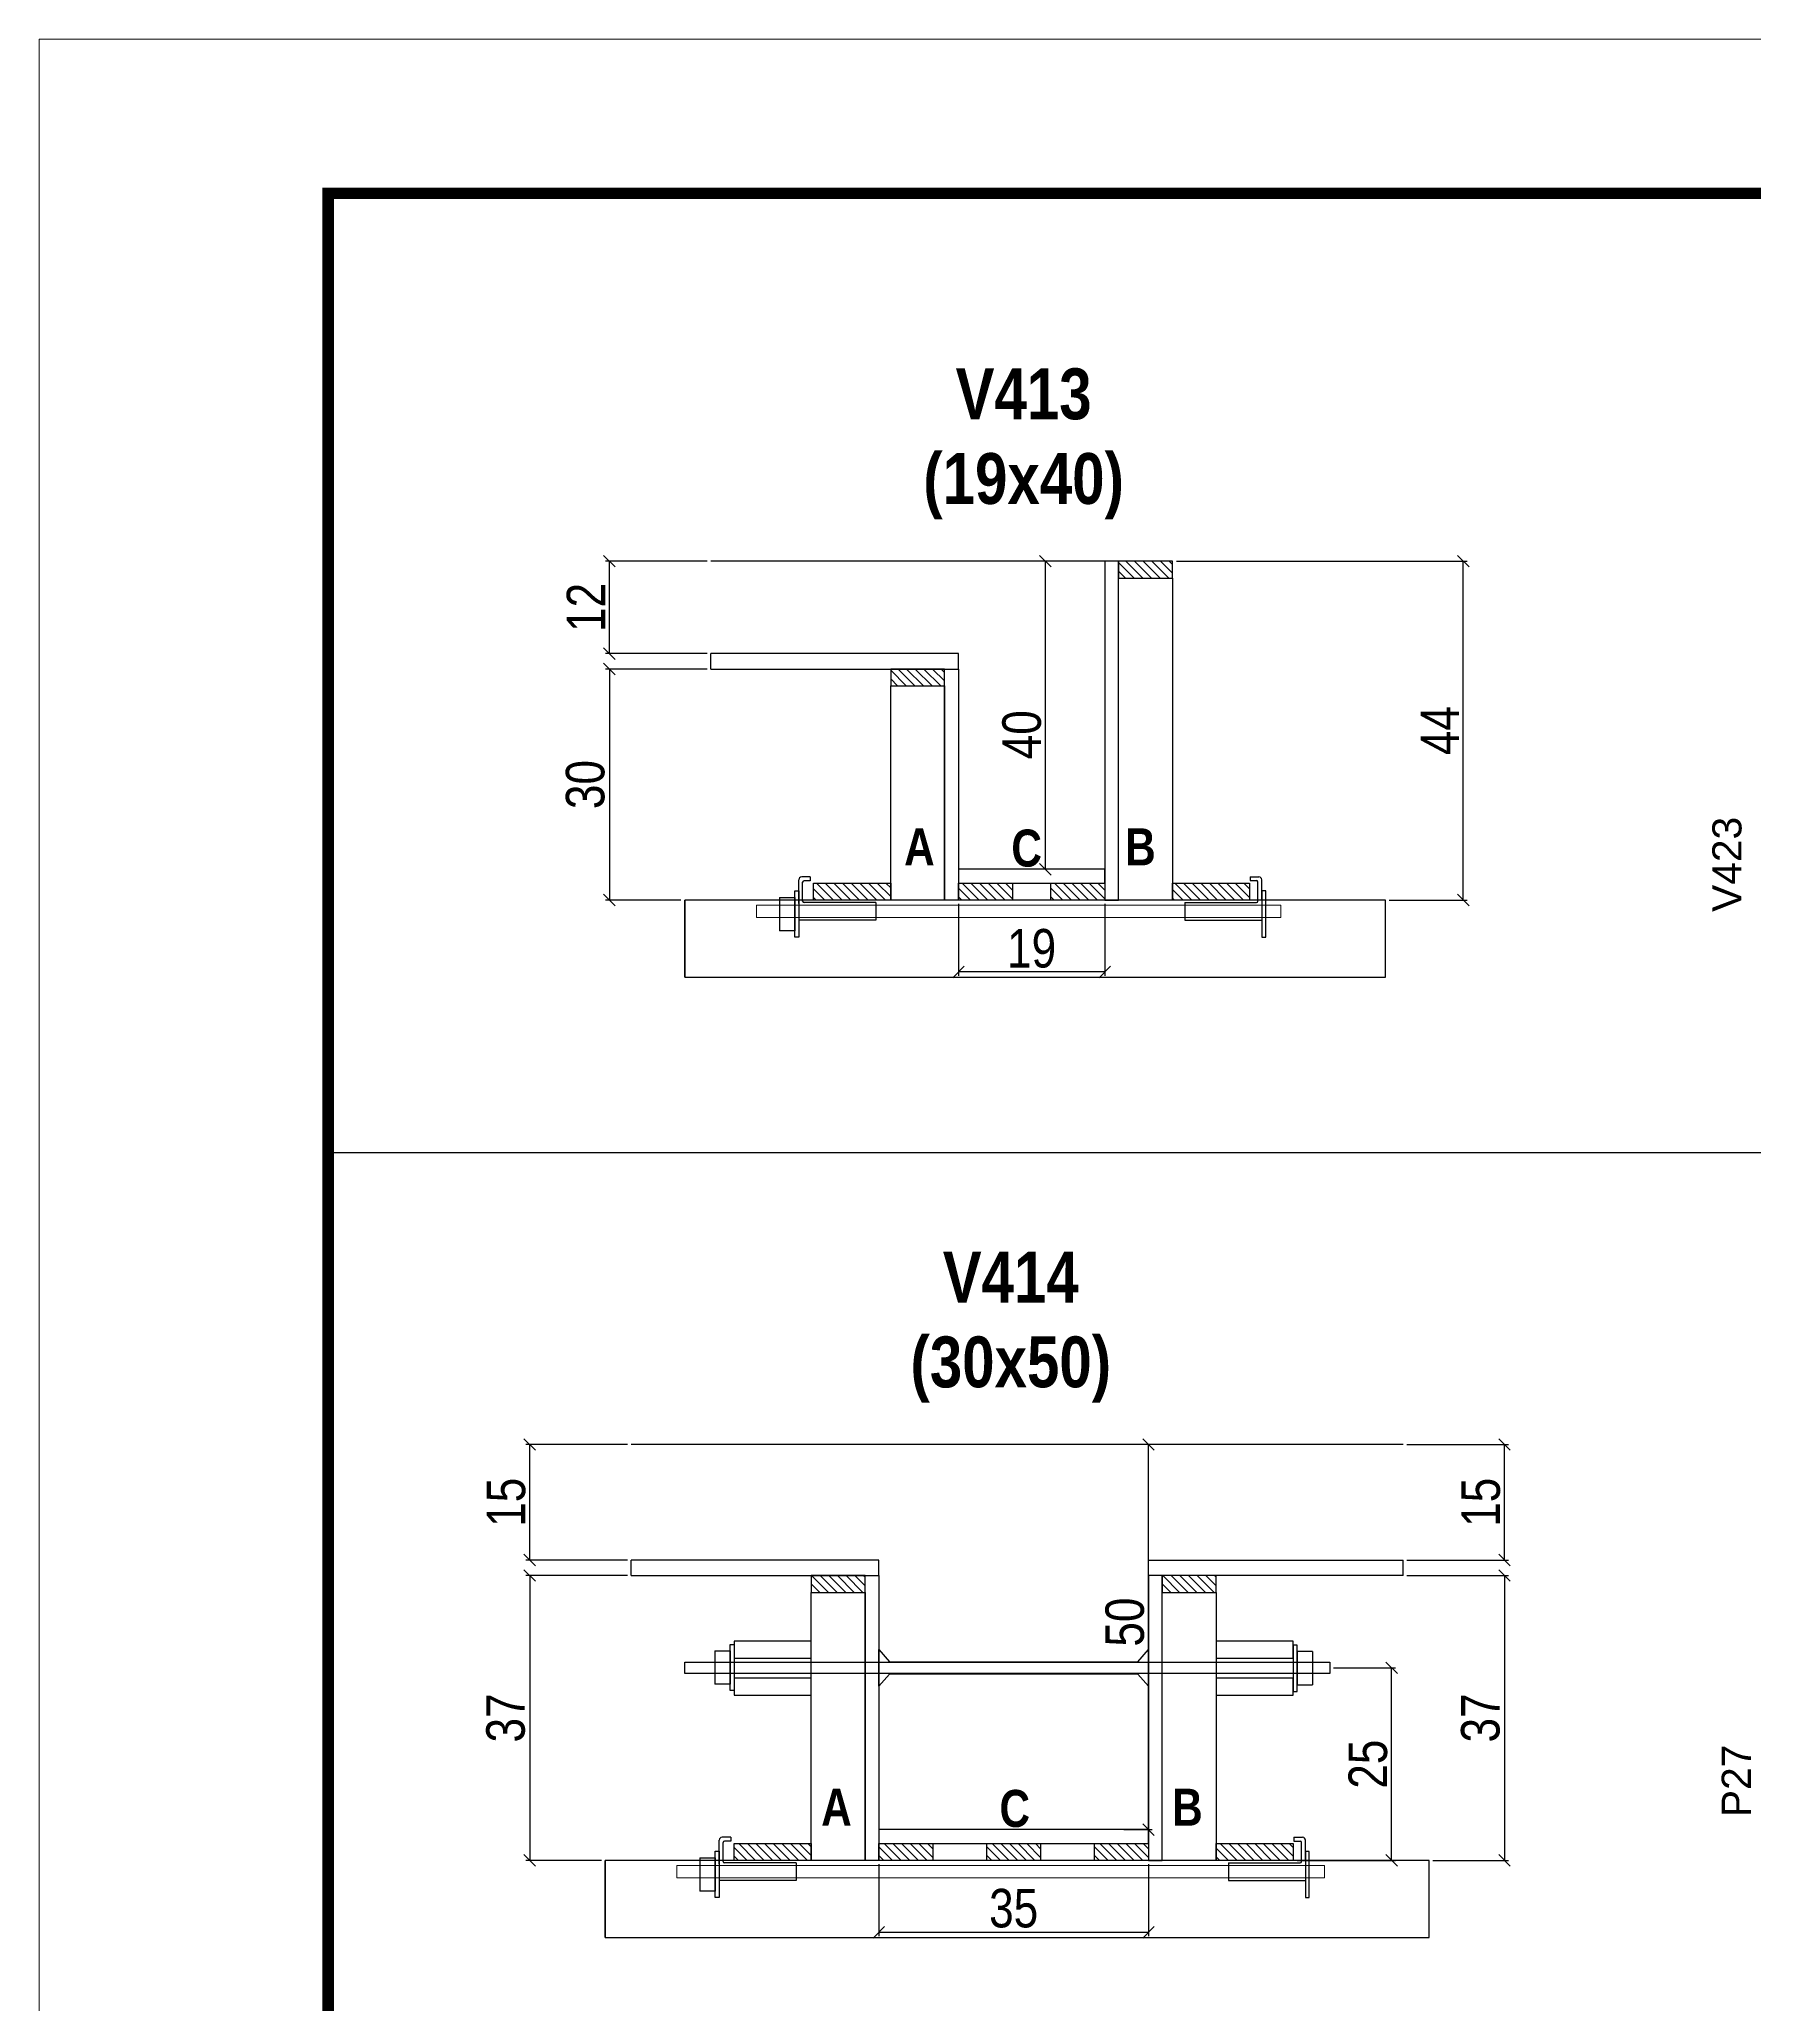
# Model space of a CAD drawing. Extents: x -3394 to 16474, y -5031 to 14397.
# Drawn here: x 9027 to 9473, y 11589 to 12099 of the extents above; entities that cross this region are included whole.
import ezdxf

# ---------------------------------------------------------------- set-up
doc = ezdxf.new("R2010")
doc.units = 0
doc.linetypes.add('DASHED', pattern=[0.75, 0.5, -0.25])
doc.layers.get('0').update_dxf_attribs({"linetype": 'CONTINUOUS'})
doc.layers.get('Defpoints').update_dxf_attribs({"linetype": 'CONTINUOUS'})
for name, color, linetype in [('1HACHURA MADEIRAS', 1, 'CONTINUOUS'), ('barrote', 251, 'CONTINUOUS'), ('COTA', 241, 'CONTINUOUS'), ('detalhes', 4, 'CONTINUOUS'), ('NOMENCLATURA', 7, 'CONTINUOUS'), ('Painéis', 200, 'CONTINUOUS'), ('presilha', 1, 'CONTINUOUS'), ('SARR_2.2x10', 60, 'CONTINUOUS'), ('SARR_2.2x7', 40, 'CONTINUOUS'), ('SARR_3.5x7', 81, 'CONTINUOUS'), ('Tubo de PVC', 51, 'CONTINUOUS')]:
    doc.layers.add(name, color=color, linetype=linetype)
for name, color, linetype, lineweight in [('CONCRETO', 251, 'CONTINUOUS', 25), ('Folhas', 255, 'CONTINUOUS', 9), ('SARRAFO DE PRESSAO', 251, 'DASHED', 9), ('SCO-___-LAJ', 2, 'CONTINUOUS', 0)]:
    doc.layers.add(name, color=color, linetype=linetype, lineweight=lineweight)
doc.styles.add('ARIAL', font='arial.ttf')
doc.styles.add('COTA TECNICA 2X', font='techl___.ttf', dxfattribs={"height": 10})
doc.styles.add('TECNICA', font='techb___.ttf', dxfattribs={"height": 10})
doc.dimstyles.new('SECAO', dxfattribs={"dimscale": 0.333333, "dimtxt": 5, "dimasz": 9, "dimexe": 3, "dimexo": 3, "dimgap": 3, "dimtad": 1, "dimdec": 1, "dimlfac": 0.5, "dimzin": 12, "dimdsep": 46, "dimtxsty": 'COTA TECNICA 2X', "dimblk1": 'OBLIQUE', "dimblk2": 'OBLIQUE', "dimsah": 1, "dimcen": 0.9, "dimclrd": 4, "dimclre": 4, "dimclrt": 240, "dimadec": 1, "dimazin": 3, "dimtfac": 1, "dimtdec": 1, "dimtmove": 0, "dimatfit": 3, "dimfxl": 1, "dimtolj": 1, "dimtzin": 12, "dimarcsym": 0})

# ---------------------------------------------------------------- blocks, each defined once
blk = doc.blocks.new('9999999999')
at = {"layer": 'Folhas'}
blk.add_lwpolyline([(98138.98, 34190.21), (99623.98, 34190.21), (99623.98, 35240.21), (98138.98, 35240.21)], close=True, dxfattribs=at)
at = {"layer": 'Folhas', "color": 30, "const_width": 3}
blk.add_lwpolyline([(98213.98, 34230.21), (99583.98, 34230.21), (99583.98, 35200.21), (98213.98, 35200.21)], close=True, dxfattribs=at)
blk = doc.blocks.new('_Oblique')
at = {"color": 0, "linetype": 'ByBlock', "lineweight": -2}
blk.add_line((-0.5, -0.5), (0.5, 0.5), dxfattribs=at)
blk = doc.blocks.new('*D374')
at = {"layer": 'COTA', "color": 4, "lineweight": -2, "transparency": 16777216}
for p, q in [((9265.87, 11874.88), (9265.87, 11856.2)), ((9303.87, 11874.88), (9303.87, 11856.2)), ((9303.87, 11857.2), (9265.87, 11857.2))]:
    blk.add_line(p, q, dxfattribs=at)
at = {"layer": 'Defpoints', "color": 0, "transparency": 16777216}
for p in [(9265.87, 11875.88), (9303.87, 11875.88), (9265.87, 11857.2)]:
    blk.add_point(p, dxfattribs=at)
at = {"layer": 'COTA', "color": 4, "lineweight": -2, "transparency": 16777216, "xscale": 3, "yscale": 3, "zscale": 3, "rotation": 180}
blk.add_blockref('_Oblique', (9265.87, 11857.2), dxfattribs=at)
at = {"layer": 'COTA', "color": 4, "lineweight": -2, "transparency": 16777216, "xscale": 3, "yscale": 3, "zscale": 3}
blk.add_blockref('_Oblique', (9303.87, 11857.2), dxfattribs=at)
at = {"layer": 'COTA', "color": 240, "transparency": 16777216, "insert": (9284.87, 11863.29), "char_height": 10, "attachment_point": 5, "style": 'COTA TECNICA 2X'}
blk.add_mtext('\\A1;19', dxfattribs=at)
blk = doc.blocks.new('PRESILHA METÁLICA 1')
at = {"layer": 'presilha'}
for p, q in [((6, 15.5), (7.5, 15.5)), ((6, -2.5), (6, 15.5)), ((7.5, 10.64), (7.5, 19.86)), ((7.5, 15.5), (7.5, -2.5)), ((12, 21), (8.64, 21)), ((9, 11.57), (9, 18.93)), ((12, 19.5), (9.57, 19.5)), ((12, 21), (12, 19.5)), ((0, 13), (6, 13)), ((0, 13), (0, 0)), ((6, 13), (6, 0)), ((37.5, 11), (9.57, 11)), ((37.5, 11), (37.5, 4.1)), ((6, 0), (0, 0)), ((37.5, 4.1), (7.5, 4.1)), ((7.5, -2.5), (6, -2.5))]:
    blk.add_line(p, q, dxfattribs=at)
for centre, radius, start, end in [((8.64, 19.86), 1.14, 90, 180), ((9.57, 18.93), 0.57, 90, 180), ((9.57, 11.57), 0.57, 180, 270)]:
    blk.add_arc(centre, radius, start, end, dxfattribs=at)
blk = doc.blocks.new('PRESILHA METÁLICA 2')
at = {"layer": 'presilha'}
for p, q in [((-5.25, 23.5), (-5.25, 22)), ((-5.25, 23.5), (-1.89, 23.5)), ((-5.25, 22), (-2.82, 22)), ((-2.25, 14.07), (-2.25, 21.43)), ((-0.75, 14.64), (-0.75, 22.36)), ((0.75, 18), (-0.75, 18)), ((-0.75, 18), (-0.75, 0)), ((0.75, 0), (0.75, 18)), ((-30.75, 13.5), (-30.75, 6.6)), ((-30.75, 13.5), (-2.82, 13.5)), ((-30.75, 6.6), (-0.75, 6.6)), ((-0.75, 0), (0.75, 0))]:
    blk.add_line(p, q, dxfattribs=at)
for centre, radius, start, end in [((-1.89, 22.36), 1.14, 0, 90), ((-2.82, 21.43), 0.57, 0, 90), ((-2.82, 14.07), 0.57, 270, 0)]:
    blk.add_arc(centre, radius, start, end, dxfattribs=at)
blk = doc.blocks.new('*D360')
at = {"layer": 'COTA', "color": 4, "lineweight": -2, "transparency": 16777216}
for p, q in [((9200.58, 11935.88), (9174.22, 11935.88)), ((9175.22, 11935.88), (9175.22, 11875.88)), ((9193.82, 11875.88), (9174.22, 11875.88))]:
    blk.add_line(p, q, dxfattribs=at)
at = {"layer": 'Defpoints', "color": 0, "transparency": 16777216}
for p in [(9201.58, 11935.88), (9175.22, 11875.88), (9194.82, 11875.88)]:
    blk.add_point(p, dxfattribs=at)
at = {"layer": 'COTA', "color": 4, "lineweight": -2, "transparency": 16777216, "xscale": 3, "yscale": 3, "zscale": 3}
for p, rotation in [((9175.22, 11935.88), 90), ((9175.22, 11875.88), 270)]:
    blk.add_blockref('_Oblique', p, dxfattribs=dict(at, rotation=rotation))
at = {"layer": 'COTA', "color": 240, "transparency": 16777216, "insert": (9169, 11905.88), "char_height": 10, "attachment_point": 5, "rotation": 90, "style": 'COTA TECNICA 2X'}
blk.add_mtext('\\A1;30', dxfattribs=at)
blk = doc.blocks.new('*D361')
at = {"layer": 'COTA', "color": 4, "lineweight": -2, "transparency": 16777216}
for p, q in [((9302.87, 11963.88), (9287.44, 11963.88)), ((9288.44, 11883.88), (9288.44, 11963.88)), ((9302.87, 11883.88), (9287.44, 11883.88))]:
    blk.add_line(p, q, dxfattribs=at)
at = {"layer": 'Defpoints', "color": 0, "transparency": 16777216}
for p in [(9288.44, 11963.88), (9303.87, 11963.88), (9303.87, 11883.88)]:
    blk.add_point(p, dxfattribs=at)
at = {"layer": 'COTA', "color": 4, "lineweight": -2, "transparency": 16777216, "xscale": 3, "yscale": 3, "zscale": 3}
for p, rotation in [((9288.44, 11963.88), 90), ((9288.44, 11883.88), 270)]:
    blk.add_blockref('_Oblique', p, dxfattribs=dict(at, rotation=rotation))
at = {"layer": 'COTA', "color": 240, "transparency": 16777216, "insert": (9282.34, 11918.81), "char_height": 10, "attachment_point": 5, "rotation": 90, "style": 'COTA TECNICA 2X'}
blk.add_mtext('\\A1;40', dxfattribs=at)
blk = doc.blocks.new('*D362')
at = {"layer": 'COTA', "color": 4, "lineweight": -2, "transparency": 16777216}
for p, q in [((9200.58, 11963.88), (9174.22, 11963.88)), ((9175.22, 11939.88), (9175.22, 11963.88)), ((9200.58, 11939.88), (9174.22, 11939.88))]:
    blk.add_line(p, q, dxfattribs=at)
at = {"layer": 'Defpoints', "color": 0, "transparency": 16777216}
for p in [(9175.22, 11963.88), (9201.58, 11963.88), (9201.58, 11939.88)]:
    blk.add_point(p, dxfattribs=at)
at = {"layer": 'COTA', "color": 4, "lineweight": -2, "transparency": 16777216, "xscale": 3, "yscale": 3, "zscale": 3}
for p, rotation in [((9175.22, 11963.88), 90), ((9175.22, 11939.88), 270)]:
    blk.add_blockref('_Oblique', p, dxfattribs=dict(at, rotation=rotation))
at = {"layer": 'COTA', "color": 240, "transparency": 16777216, "insert": (9169.16, 11951.88), "char_height": 10, "attachment_point": 5, "rotation": 90, "style": 'COTA TECNICA 2X'}
blk.add_mtext('\\A1;12', dxfattribs=at)
blk = doc.blocks.new('*D363')
at = {"layer": 'COTA', "color": 4, "lineweight": -2, "transparency": 16777216}
for p, q in [((9322.47, 11963.88), (9397.94, 11963.88)), ((9396.94, 11875.88), (9396.94, 11963.88)), ((9377.74, 11875.88), (9397.94, 11875.88))]:
    blk.add_line(p, q, dxfattribs=at)
at = {"layer": 'Defpoints', "color": 0, "transparency": 16777216}
for p in [(9321.47, 11963.88), (9396.94, 11963.88), (9376.74, 11875.88)]:
    blk.add_point(p, dxfattribs=at)
at = {"layer": 'COTA', "color": 4, "lineweight": -2, "transparency": 16777216, "xscale": 3, "yscale": 3, "zscale": 3}
for p, rotation in [((9396.94, 11963.88), 90), ((9396.94, 11875.88), 270)]:
    blk.add_blockref('_Oblique', p, dxfattribs=dict(at, rotation=rotation))
at = {"layer": 'COTA', "color": 240, "transparency": 16777216, "insert": (9390.87, 11919.88), "char_height": 10, "attachment_point": 5, "rotation": 90, "style": 'COTA TECNICA 2X'}
blk.add_mtext('\\A1;44', dxfattribs=at)
blk = doc.blocks.new('*D382')
at = {"layer": 'COTA', "color": 4, "lineweight": -2, "transparency": 16777216}
for p, q in [((9245.21, 11625.49), (9245.21, 11606.81)), ((9315.21, 11625.49), (9315.21, 11606.81)), ((9315.21, 11607.81), (9245.21, 11607.81))]:
    blk.add_line(p, q, dxfattribs=at)
at = {"layer": 'Defpoints', "color": 0, "transparency": 16777216}
for p in [(9245.21, 11626.49), (9315.21, 11626.49), (9245.21, 11607.81)]:
    blk.add_point(p, dxfattribs=at)
at = {"layer": 'COTA', "color": 4, "lineweight": -2, "transparency": 16777216, "xscale": 3, "yscale": 3, "zscale": 3, "rotation": 180}
blk.add_blockref('_Oblique', (9245.21, 11607.81), dxfattribs=at)
at = {"layer": 'COTA', "color": 4, "lineweight": -2, "transparency": 16777216, "xscale": 3, "yscale": 3, "zscale": 3}
blk.add_blockref('_Oblique', (9315.21, 11607.81), dxfattribs=at)
at = {"layer": 'COTA', "color": 240, "transparency": 16777216, "insert": (9280.21, 11614.03), "char_height": 10, "attachment_point": 5, "style": 'COTA TECNICA 2X'}
blk.add_mtext('\\A1;35', dxfattribs=at)
blk = doc.blocks.new('*D383')
at = {"layer": 'COTA', "color": 4, "lineweight": -2, "transparency": 16777216}
for p, q in [((9179.91, 11700.49), (9153.55, 11700.49)), ((9154.55, 11700.49), (9154.55, 11626.49)), ((9173.15, 11626.49), (9153.55, 11626.49))]:
    blk.add_line(p, q, dxfattribs=at)
at = {"layer": 'Defpoints', "color": 0, "transparency": 16777216}
for p in [(9180.91, 11700.49), (9154.55, 11626.49), (9174.15, 11626.49)]:
    blk.add_point(p, dxfattribs=at)
at = {"layer": 'COTA', "color": 4, "lineweight": -2, "transparency": 16777216, "xscale": 3, "yscale": 3, "zscale": 3}
for p, rotation in [((9154.55, 11700.49), 90), ((9154.55, 11626.49), 270)]:
    blk.add_blockref('_Oblique', p, dxfattribs=dict(at, rotation=rotation))
at = {"layer": 'COTA', "color": 240, "transparency": 16777216, "insert": (9148.33, 11663.49), "char_height": 10, "attachment_point": 5, "rotation": 90, "style": 'COTA TECNICA 2X'}
blk.add_mtext('\\A1;37', dxfattribs=at)
blk = doc.blocks.new('*D384')
at = {"layer": 'COTA', "color": 4, "lineweight": -2, "transparency": 16777216}
for p, q in [((9315.21, 11634.49), (9315.21, 11734.49)), ((9308.79, 11634.49), (9316.21, 11634.49))]:
    blk.add_line(p, q, dxfattribs=at)
at = {"layer": 'Defpoints', "color": 0, "transparency": 16777216}
for p in [(9315.21, 11734.49), (9315.21, 11734.49), (9307.79, 11634.49)]:
    blk.add_point(p, dxfattribs=at)
at = {"layer": 'COTA', "color": 4, "lineweight": -2, "transparency": 16777216, "xscale": 3, "yscale": 3, "zscale": 3}
for p, rotation in [((9315.21, 11734.49), 90), ((9315.21, 11634.49), 270)]:
    blk.add_blockref('_Oblique', p, dxfattribs=dict(at, rotation=rotation))
at = {"layer": 'COTA', "color": 240, "transparency": 16777216, "insert": (9309.1, 11688.38), "char_height": 10, "attachment_point": 5, "rotation": 90, "style": 'COTA TECNICA 2X'}
blk.add_mtext('\\A1;50', dxfattribs=at)
blk = doc.blocks.new('*D385')
at = {"layer": 'COTA', "color": 4, "lineweight": -2, "transparency": 16777216}
for p, q in [((9179.91, 11734.49), (9153.55, 11734.49)), ((9154.55, 11704.49), (9154.55, 11734.49)), ((9179.91, 11704.49), (9153.55, 11704.49))]:
    blk.add_line(p, q, dxfattribs=at)
at = {"layer": 'Defpoints', "color": 0, "transparency": 16777216}
for p in [(9154.55, 11734.49), (9180.91, 11734.49), (9180.91, 11704.49)]:
    blk.add_point(p, dxfattribs=at)
at = {"layer": 'COTA', "color": 4, "lineweight": -2, "transparency": 16777216, "xscale": 3, "yscale": 3, "zscale": 3}
for p, rotation in [((9154.55, 11734.49), 90), ((9154.55, 11704.49), 270)]:
    blk.add_blockref('_Oblique', p, dxfattribs=dict(at, rotation=rotation))
at = {"layer": 'COTA', "color": 240, "transparency": 16777216, "insert": (9148.44, 11719.49), "char_height": 10, "attachment_point": 5, "rotation": 90, "style": 'COTA TECNICA 2X'}
blk.add_mtext('\\A1;15', dxfattribs=at)
blk = doc.blocks.new('*D386')
at = {"layer": 'COTA', "color": 4, "lineweight": -2, "transparency": 16777216}
for p, q in [((9382.31, 11700.49), (9408.66, 11700.49)), ((9407.66, 11700.49), (9407.66, 11626.49)), ((9389.07, 11626.49), (9408.66, 11626.49))]:
    blk.add_line(p, q, dxfattribs=at)
at = {"layer": 'Defpoints', "color": 0, "transparency": 16777216}
for p in [(9381.31, 11700.49), (9388.07, 11626.49), (9407.66, 11626.49)]:
    blk.add_point(p, dxfattribs=at)
at = {"layer": 'COTA', "color": 4, "lineweight": -2, "transparency": 16777216, "xscale": 3, "yscale": 3, "zscale": 3}
for p, rotation in [((9407.66, 11700.49), 90), ((9407.66, 11626.49), 270)]:
    blk.add_blockref('_Oblique', p, dxfattribs=dict(at, rotation=rotation))
at = {"layer": 'COTA', "color": 240, "transparency": 16777216, "insert": (9401.44, 11663.49), "char_height": 10, "attachment_point": 5, "rotation": 90, "style": 'COTA TECNICA 2X'}
blk.add_mtext('\\A1;37', dxfattribs=at)
blk = doc.blocks.new('*D387')
at = {"layer": 'COTA', "color": 4, "lineweight": -2, "transparency": 16777216}
for p, q in [((9382.31, 11734.49), (9408.66, 11734.49)), ((9407.66, 11704.49), (9407.66, 11734.49)), ((9382.31, 11704.49), (9408.66, 11704.49))]:
    blk.add_line(p, q, dxfattribs=at)
at = {"layer": 'Defpoints', "color": 0, "transparency": 16777216}
for p in [(9381.31, 11734.49), (9407.66, 11734.49), (9381.31, 11704.49)]:
    blk.add_point(p, dxfattribs=at)
at = {"layer": 'COTA', "color": 4, "lineweight": -2, "transparency": 16777216, "xscale": 3, "yscale": 3, "zscale": 3}
for p, rotation in [((9407.66, 11734.49), 90), ((9407.66, 11704.49), 270)]:
    blk.add_blockref('_Oblique', p, dxfattribs=dict(at, rotation=rotation))
at = {"layer": 'COTA', "color": 240, "transparency": 16777216, "insert": (9401.55, 11719.49), "char_height": 10, "attachment_point": 5, "rotation": 90, "style": 'COTA TECNICA 2X'}
blk.add_mtext('\\A1;15', dxfattribs=at)
blk = doc.blocks.new('*D388')
at = {"layer": 'COTA', "color": 4, "lineweight": -2, "transparency": 16777216}
for p, q in [((9363.29, 11676.49), (9379.34, 11676.49)), ((9378.34, 11626.49), (9378.34, 11676.49)), ((9353.81, 11626.49), (9379.34, 11626.49))]:
    blk.add_line(p, q, dxfattribs=at)
at = {"layer": 'Defpoints', "color": 0, "transparency": 16777216}
for p in [(9362.29, 11676.49), (9378.34, 11676.49), (9352.81, 11626.49)]:
    blk.add_point(p, dxfattribs=at)
at = {"layer": 'COTA', "color": 4, "lineweight": -2, "transparency": 16777216, "xscale": 3, "yscale": 3, "zscale": 3}
for p, rotation in [((9378.34, 11676.49), 90), ((9378.34, 11626.49), 270)]:
    blk.add_blockref('_Oblique', p, dxfattribs=dict(at, rotation=rotation))
at = {"layer": 'COTA', "color": 240, "transparency": 16777216, "insert": (9372.23, 11651.49), "char_height": 10, "attachment_point": 5, "rotation": 90, "style": 'COTA TECNICA 2X'}
blk.add_mtext('\\A1;25', dxfattribs=at)

msp = doc.modelspace()

# ---------------------------------------------------------------- hatches: boundary and pattern name
at = {"layer": 'SARR_2.2x10'}
h = msp.add_hatch(dxfattribs=at)
h.set_pattern_fill('ANSI31', color=256, scale=0.5, angle=90)
h.set_pattern_definition([(135, (42327.9041, -111636.291), (-1.122532015, -1.122532015), [])])
h.paths.add_polyline_path([(9228.27, 11880.28), (9228.27, 11875.88), (9248.27, 11875.88), (9248.27, 11880.28)])
h = msp.add_hatch(dxfattribs=at)
h.set_pattern_fill('ANSI31', color=256, scale=0.5, angle=90)
h.set_pattern_definition([(135, (42441.1041, -111636.291), (-1.122532015, -1.122532015), [])])
h.paths.add_polyline_path([(9321.47, 11880.28), (9321.47, 11875.88), (9341.47, 11875.88), (9341.47, 11880.28)])
h = msp.add_hatch(dxfattribs=at)
h.set_pattern_fill('ANSI31', color=256, scale=0.5, angle=90)
h.set_pattern_definition([(135, (42305.4288, -111885.6835), (-1.122532015, -1.122532015), [])])
h.paths.add_polyline_path([(9207.61, 11630.89), (9207.61, 11626.49), (9227.61, 11626.49), (9227.61, 11630.89)])
h = msp.add_hatch(dxfattribs=at)
h.set_pattern_fill('ANSI31', color=256, scale=0.5, angle=90)
h.set_pattern_definition([(135, (42450.6288, -111885.6835), (-1.122532015, -1.122532015), [])])
h.paths.add_polyline_path([(9332.81, 11630.89), (9332.81, 11626.49), (9352.81, 11626.49), (9352.81, 11630.89)])
at = {"layer": 'SARR_2.2x7'}
h = msp.add_hatch(dxfattribs=at)
h.set_pattern_fill('ANSI31', color=256, scale=0.5, angle=90)
h.set_pattern_definition([(135, (42331.9041, -111552.691), (-1.122532015, -1.122532015), [])])
h.paths.add_polyline_path([(9307.47, 11963.88), (9307.47, 11959.48), (9321.47, 11959.48), (9321.47, 11963.88)])
h = msp.add_hatch(dxfattribs=at)
h.set_pattern_fill('ANSI31', color=256, scale=0.5, angle=90)
h.set_pattern_definition([(135, (42272.7041, -111580.691), (-1.122532015, -1.122532015), [])])
h.paths.add_polyline_path([(9248.27, 11935.88), (9248.27, 11931.48), (9262.27, 11931.48), (9262.27, 11935.88)])
h = msp.add_hatch(dxfattribs=at)
h.set_pattern_fill('ANSI31', color=256, scale=0.5, angle=90)
h.set_pattern_definition([(135, (42455.5041, -111636.291), (-1.122532015, -1.122532015), [])])
h.paths.add_polyline_path([(9265.87, 11880.28), (9265.87, 11875.88), (9279.87, 11875.88), (9279.87, 11880.28)])
h = msp.add_hatch(dxfattribs=at)
h.set_pattern_fill('ANSI31', color=256, scale=0.5, angle=90)
h.set_pattern_definition([(135, (42479.5041, -111636.291), (-1.122532015, -1.122532015), [])])
h.paths.add_polyline_path([(9289.87, 11880.28), (9289.87, 11875.88), (9303.87, 11875.88), (9303.87, 11880.28)])
h = msp.add_hatch(dxfattribs=at)
h.set_pattern_fill('ANSI31', color=256, scale=0.5, angle=90)
h.set_pattern_definition([(135, (42250.2288, -111816.0835), (-1.122532015, -1.122532015), [])])
h.paths.add_polyline_path([(9227.61, 11700.49), (9227.61, 11696.09), (9241.61, 11696.09), (9241.61, 11700.49)])
h = msp.add_hatch(dxfattribs=at)
h.set_pattern_fill('ANSI31', color=256, scale=0.5, angle=90)
h.set_pattern_definition([(135, (42341.4288, -111816.0835), (-1.122532015, -1.122532015), [])])
h.paths.add_polyline_path([(9318.81, 11700.49), (9318.81, 11696.09), (9332.81, 11696.09), (9332.81, 11700.49)])
h = msp.add_hatch(dxfattribs=at)
h.set_pattern_fill('ANSI31', color=256, scale=0.5, angle=90)
h.set_pattern_definition([(135, (42433.0288, -111885.6835), (-1.122532015, -1.122532015), [])])
h.paths.add_polyline_path([(9245.21, 11630.89), (9245.21, 11626.49), (9259.21, 11626.49), (9259.21, 11630.89)])
h = msp.add_hatch(dxfattribs=at)
h.set_pattern_fill('ANSI31', color=256, scale=0.5, angle=90)
h.set_pattern_definition([(135, (42461.0288, -111885.6835), (-1.122532015, -1.122532015), [])])
h.paths.add_polyline_path([(9273.21, 11630.89), (9273.21, 11626.49), (9287.21, 11626.49), (9287.21, 11630.89)])
h = msp.add_hatch(dxfattribs=at)
h.set_pattern_fill('ANSI31', color=256, scale=0.5, angle=90)
h.set_pattern_definition([(135, (42489.0288, -111885.6835), (-1.122532015, -1.122532015), [])])
h.paths.add_polyline_path([(9301.21, 11630.89), (9301.21, 11626.49), (9315.21, 11626.49), (9315.21, 11630.89)])

# ---------------------------------------------------------------- linework, layer by layer
at = {"layer": '1HACHURA MADEIRAS', "elevation": 0}
for points in [[(9227.61, 11683.4), (9207.61, 11683.4), (9207.61, 11679), (9227.61, 11679)], [(9352.81, 11683.4), (9332.81, 11683.4), (9332.81, 11679), (9352.81, 11679)], [(9227.61, 11673.8), (9207.61, 11673.8), (9207.61, 11669.4), (9227.61, 11669.4)], [(9352.81, 11673.8), (9332.81, 11673.8), (9332.81, 11669.4), (9352.81, 11669.4)]]:
    msp.add_lwpolyline(points, close=True, dxfattribs=at)
at = {"layer": 'barrote', "elevation": 0}
for points in [[(9194.82, 11855.88), (9376.74, 11855.88), (9376.74, 11875.88), (9194.82, 11875.88)], [(9174.15, 11606.49), (9388.07, 11606.49), (9388.07, 11626.49), (9174.15, 11626.49)]]:
    msp.add_lwpolyline(points, close=True, dxfattribs=at)
at = {"layer": 'CONCRETO', "linetype": 'Continuous'}
for p, q in [((9303.87, 11963.88), (9201.58, 11963.88)), ((9381.31, 11734.49), (9180.91, 11734.49))]:
    msp.add_line(p, q, dxfattribs=at)
at = {"layer": 'COTA', "linetype": 'Continuous'}
msp.add_line((9102.21, 11810.29), (10472.21, 11810.29), dxfattribs=at)
at = {"layer": 'detalhes', "color": 250}
for p, q in [((9194.82, 11855.88), (9194.82, 11875.88)), ((9174.15, 11606.49), (9174.15, 11626.49))]:
    msp.add_line(p, q, dxfattribs=at)
at = {"layer": 'Painéis', "linetype": 'Continuous'}
for p, q in [((9201.58, 11935.88), (9201.58, 11939.88)), ((9180.91, 11700.49), (9180.91, 11704.49)), ((9381.31, 11700.49), (9381.31, 11704.49))]:
    msp.add_line(p, q, dxfattribs=at)
at = {"layer": 'Painéis', "linetype": 'Continuous', "elevation": 0}
for points in [[(9307.47, 11875.88), (9307.47, 11963.88), (9303.87, 11963.88), (9303.87, 11875.88)], [(9262.27, 11875.88), (9262.27, 11935.88), (9265.87, 11935.88), (9265.87, 11875.88)], [(9303.87, 11883.88), (9265.87, 11883.88), (9265.87, 11880.28), (9303.87, 11880.28)], [(9241.61, 11626.49), (9241.61, 11700.49), (9245.21, 11700.49), (9245.21, 11626.49)], [(9318.81, 11626.49), (9318.81, 11700.49), (9315.21, 11700.49), (9315.21, 11626.49)], [(9315.21, 11634.49), (9245.21, 11634.49), (9245.21, 11630.89), (9315.21, 11630.89)]]:
    msp.add_lwpolyline(points, close=True, dxfattribs=at)
for points in [[(9201.58, 11935.88), (9265.87, 11935.88), (9265.87, 11939.88), (9201.58, 11939.88)], [(9180.91, 11700.49), (9245.21, 11700.49), (9245.21, 11704.49), (9180.91, 11704.49)], [(9381.31, 11700.49), (9315.21, 11700.49), (9315.21, 11704.49), (9381.31, 11704.49)]]:
    msp.add_lwpolyline(points, dxfattribs=at)
at = {"layer": 'presilha'}
for p, q in [((9206.61, 11682.59), (9207.61, 11682.59)), ((9206.61, 11670.59), (9206.61, 11682.59)), ((9207.61, 11682.59), (9207.61, 11670.59)), ((9202.61, 11680.92), (9206.61, 11680.92)), ((9202.61, 11680.92), (9202.61, 11672.25)), ((9206.61, 11680.92), (9206.61, 11672.25)), ((9353.81, 11682.4, 0), (9352.81, 11682.4, 0)), ((9352.81, 11682.4, 0), (9352.81, 11670.4, 0)), ((9353.81, 11670.4, 0), (9353.81, 11682.4, 0)), ((9357.81, 11680.73, 0), (9353.81, 11680.73, 0)), ((9353.81, 11680.73, 0), (9353.81, 11672.06, 0)), ((9357.81, 11680.73, 0), (9357.81, 11672.06, 0)), ((9206.61, 11672.25), (9202.61, 11672.25)), ((9207.61, 11670.59), (9206.61, 11670.59)), ((9352.81, 11670.4, 0), (9353.81, 11670.4, 0)), ((9353.81, 11672.06, 0), (9357.81, 11672.06, 0))]:
    msp.add_line(p, q, dxfattribs=at)
at = {"layer": 'presilha', "elevation": 0}
msp.add_lwpolyline([(9194.82, 11677.99), (9362.29, 11677.99), (9362.29, 11674.99), (9194.82, 11674.99)], close=True, dxfattribs=at)
at = {"layer": 'SARR_2.2x10', "elevation": 0}
for points in [[(9228.27, 11880.28), (9248.27, 11880.28), (9248.27, 11875.88), (9228.27, 11875.88)], [(9321.47, 11880.28), (9341.47, 11880.28), (9341.47, 11875.88), (9321.47, 11875.88)], [(9207.61, 11630.89), (9227.61, 11630.89), (9227.61, 11626.49), (9207.61, 11626.49)], [(9332.81, 11630.89), (9352.81, 11630.89), (9352.81, 11626.49), (9332.81, 11626.49)]]:
    msp.add_lwpolyline(points, close=True, dxfattribs=at)
at = {"layer": 'SARR_2.2x7', "elevation": 0}
for points in [[(9321.47, 11963.88), (9307.47, 11963.88), (9307.47, 11959.48), (9321.47, 11959.48)], [(9262.27, 11935.88), (9248.27, 11935.88), (9248.27, 11931.48), (9262.27, 11931.48)], [(9265.87, 11880.28), (9279.87, 11880.28), (9279.87, 11875.88), (9265.87, 11875.88)], [(9289.87, 11880.28), (9303.87, 11880.28), (9303.87, 11875.88), (9289.87, 11875.88)], [(9241.61, 11700.49), (9227.61, 11700.49), (9227.61, 11696.09), (9241.61, 11696.09)], [(9332.81, 11700.49), (9318.81, 11700.49), (9318.81, 11696.09), (9332.81, 11696.09)], [(9245.21, 11630.89), (9259.21, 11630.89), (9259.21, 11626.49), (9245.21, 11626.49)], [(9273.21, 11630.89), (9287.21, 11630.89), (9287.21, 11626.49), (9273.21, 11626.49)], [(9301.21, 11630.89), (9315.21, 11630.89), (9315.21, 11626.49), (9301.21, 11626.49)]]:
    msp.add_lwpolyline(points, close=True, dxfattribs=at)
at = {"layer": 'SARR_3.5x7', "elevation": 0}
for points in [[(9307.47, 11959.48), (9321.47, 11959.48), (9321.47, 11875.88), (9307.47, 11875.88)], [(9248.27, 11931.48), (9262.27, 11931.48), (9262.27, 11875.88), (9248.27, 11875.88)], [(9227.61, 11696.09), (9241.61, 11696.09), (9241.61, 11626.49), (9227.61, 11626.49)], [(9318.81, 11696.09), (9332.81, 11696.09), (9332.81, 11626.49), (9318.81, 11626.49)]]:
    msp.add_lwpolyline(points, close=True, dxfattribs=at)
at = {"layer": 'SCO-___-LAJ', "color": 1, "elevation": 0}
for points in [[(9213.42, 11874.55), (9349.59, 11874.55), (9349.59, 11871.35), (9213.42, 11871.35)], [(9192.75, 11625.15), (9360.92, 11625.15), (9360.92, 11621.95), (9192.75, 11621.95)]]:
    msp.add_lwpolyline(points, close=True, dxfattribs=at)
at = {"layer": 'Tubo de PVC', "elevation": 0}
msp.add_lwpolyline([(9315.21, 11681.23), (9315.21, 11671.74), (9312.41, 11674.89), (9248.01, 11674.89), (9245.21, 11671.74), (9245.21, 11681.23), (9248.01, 11678.08), (9312.41, 11678.08)], close=True, dxfattribs=at)

# ---------------------------------------------------------------- block references
at = {"layer": 'presilha', "xscale": 0.6666666666666666, "yscale": 0.6666666666666666, "zscale": 0.6666666666666666}
for name, p in [('PRESILHA METÁLICA 1', (9219.41, 11867.91)), ('PRESILHA METÁLICA 2', (9345.15, 11866.25)), ('PRESILHA METÁLICA 1', (9198.74, 11618.52)), ('PRESILHA METÁLICA 2', (9356.48, 11616.85))]:
    msp.add_blockref(name, p, dxfattribs=at)
at = {"layer": 'SARRAFO DE PRESSAO', "color": 6, "linetype": 'ByBlock'}
msp.add_blockref('9999999999', (-89111.77, -23140.8), dxfattribs=at)

# ---------------------------------------------------------------- texts
at = {"layer": 'detalhes', "style": 'TECNICA'}
for s, p in [('A', (9251.76, 11884.9)), ('C', (9279.6, 11884.58)), ('B', (9309.16, 11884.9)), ('A', (9230.23, 11635.51)), ('C', (9276.52, 11635.19)), ('B', (9321.36, 11635.51))]:
    msp.add_text(s, height=9.6, dxfattribs=at).set_placement(p)
at = {"layer": 'NOMENCLATURA', "linetype": 'Continuous', "style": 'ARIAL'}
for s, p in [('V423', (9469.19, 11872.81)), ('P27', (9471.62, 11637.75))]:
    msp.add_text(s, height=7.567, rotation=90, dxfattribs=at).set_placement(p)
at = {"layer": 'NOMENCLATURA', "char_height": 13.2, "attachment_point": 2, "style": 'TECNICA'}
for s, insert in [('V413\\P(19x40)', (9282.79, 12013.95)), ('V414\\P(30x50)', (9279.46, 11784.56))]:
    msp.add_mtext_dynamic_manual_height_columns(s, width=13.2, gutter_width=1, heights=[0], dxfattribs=dict(at, insert=insert))

# ---------------------------------------------------------------- dimensions: what is measured, and where the dimension line sits
at = {"layer": 'COTA'}
for base, p1, p2, angle, picture, middle in [((9175.22, 11963.88), (9201.58, 11939.88), (9201.58, 11963.88), 90, '*D362', (9175.22, 11951.88)), ((9288.44, 11963.88), (9303.87, 11883.88), (9303.87, 11963.88), 90, '*D361', (9288.44, 11918.81)), ((9396.94, 11963.88), (9376.74, 11875.88), (9321.47, 11963.88), 90, '*D363', (9396.94, 11919.88)), ((9265.87, 11857.2), (9303.87, 11875.88), (9265.87, 11875.88), 180, '*D374', (9284.87, 11857.2)), ((9154.55, 11734.49), (9180.91, 11704.49), (9180.91, 11734.49), 90, '*D385', (9154.55, 11719.49)), ((9315.21, 11734.49), (9307.79, 11634.49), (9315.21, 11734.49), 90, '*D384', (9315.21, 11688.38)), ((9407.66, 11734.49), (9381.31, 11704.49), (9381.31, 11734.49), 90, '*D387', (9407.66, 11719.49)), ((9245.21, 11607.81, 0), (9315.21, 11626.49), (9245.21, 11626.49), 180, '*D382', (9280.21, 11607.81, 0))]:
    dim = msp.add_linear_dim(base=base, p1=p1, p2=p2, angle=angle, dimstyle='SECAO', dxfattribs=at)
    dim.commit()
    dim.dimension.update_dxf_attribs({"geometry": picture, "text_midpoint": middle, "dimtype": 160})
for base, p1, p2, picture, middle in [((9175.22, 11875.88), (9201.58, 11935.88), (9194.82, 11875.88), '*D360', (9169, 11905.88)), ((9154.55, 11626.49), (9180.91, 11700.49), (9174.15, 11626.49), '*D383', (9148.33, 11663.49)), ((9407.66, 11626.49), (9381.31, 11700.49), (9388.07, 11626.49), '*D386', (9401.44, 11663.49)), ((9378.34, 11676.49), (9352.81, 11626.49), (9362.29, 11676.49), '*D388', (9372.23, 11651.49))]:
    dim = msp.add_linear_dim(base=base, p1=p1, p2=p2, angle=90, dimstyle='SECAO', dxfattribs=at)
    dim.commit()
    dim.dimension.update_dxf_attribs({"geometry": picture, "text_midpoint": middle})

doc.saveas('drawing.dxf')
